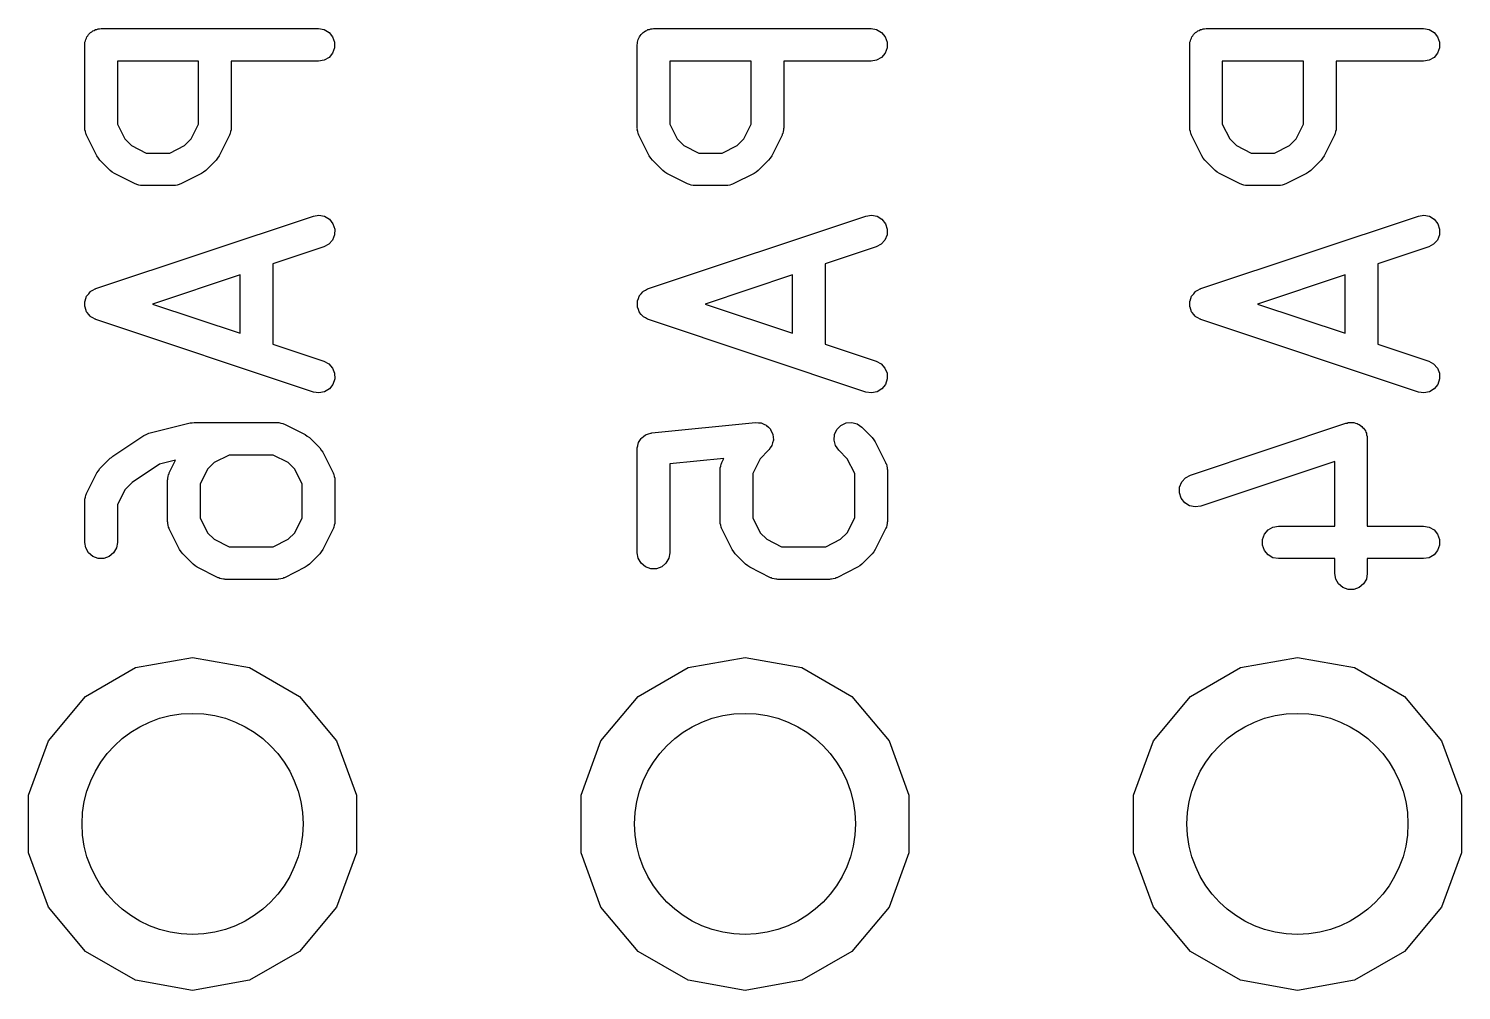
# Model space of a CAD drawing. Extents: x 25 to 326, y -201 to -21.
# Drawn here: x 52.59 to 59.17, y -49.02 to -44.6 of the extents above; entities that cross this region are included whole.
import ezdxf

# ---------------------------------------------------------------- set-up
doc = ezdxf.new("R2010")
doc.units = 0
doc.header["$MEASUREMENT"] = 0
doc.layers.add('BLACK', color=7, linetype='CONTINUOUS')

msp = doc.modelspace()

# ---------------------------------------------------------------- linework, layer by layer
at = {"layer": 'Black'}
for p, q in [((52.8478, -44.6581), (52.8489, -44.6517)), ((52.8489, -44.6517), (52.8522, -44.646)), ((52.8522, -44.646), (52.8544, -44.6398)), ((52.8544, -44.6398), (52.8586, -44.6348)), ((52.8586, -44.6348), (52.8619, -44.6291)), ((52.8619, -44.6291), (52.867, -44.6249)), ((52.867, -44.6249), (52.8712, -44.6199)), ((52.8712, -44.6199), (52.8769, -44.6166)), ((52.8769, -44.6166), (52.8819, -44.6124)), ((52.8819, -44.6124), (52.888, -44.6101)), ((52.888, -44.6101), (52.8937, -44.6069)), ((52.8937, -44.6069), (52.9002, -44.6057)), ((52.9002, -44.6057), (52.9064, -44.6035)), ((52.9064, -44.6035), (52.9129, -44.6035)), ((52.9129, -44.6035), (52.9194, -44.6023)), ((52.9194, -44.6023), (53.9194, -44.6023)), ((53.9194, -44.6023), (53.945, -44.6069)), ((53.945, -44.6069), (53.9676, -44.6199)), ((53.9676, -44.6199), (53.9843, -44.6398)), ((53.9843, -44.6398), (53.9932, -44.6643)), ((55.3878, -44.6581), (55.3889, -44.6517)), ((55.3889, -44.6517), (55.3922, -44.646)), ((55.3922, -44.646), (55.3944, -44.6398)), ((55.3944, -44.6398), (55.3986, -44.6348)), ((55.3986, -44.6348), (55.4019, -44.6291)), ((55.4019, -44.6291), (55.407, -44.6249)), ((55.407, -44.6249), (55.4112, -44.6199)), ((55.4112, -44.6199), (55.4169, -44.6166)), ((55.4169, -44.6166), (55.4219, -44.6124)), ((55.4219, -44.6124), (55.428, -44.6101)), ((55.428, -44.6101), (55.4337, -44.6069)), ((55.4337, -44.6069), (55.4402, -44.6057)), ((55.4402, -44.6057), (55.4464, -44.6035)), ((55.4464, -44.6035), (55.4529, -44.6035)), ((55.4529, -44.6035), (55.4594, -44.6023)), ((55.4594, -44.6023), (56.4594, -44.6023)), ((56.4594, -44.6023), (56.485, -44.6069)), ((56.485, -44.6069), (56.5076, -44.6199)), ((56.5076, -44.6199), (56.5243, -44.6398)), ((56.5243, -44.6398), (56.5332, -44.6643)), ((57.9278, -44.6581), (57.9289, -44.6517)), ((57.9289, -44.6517), (57.9322, -44.646)), ((57.9322, -44.646), (57.9344, -44.6398)), ((57.9344, -44.6398), (57.9386, -44.6348)), ((57.9386, -44.6348), (57.9419, -44.6291)), ((57.9419, -44.6291), (57.947, -44.6249)), ((57.947, -44.6249), (57.9512, -44.6199)), ((57.9512, -44.6199), (57.9569, -44.6166)), ((57.9569, -44.6166), (57.9619, -44.6124)), ((57.9619, -44.6124), (57.968, -44.6101)), ((57.968, -44.6101), (57.9737, -44.6069)), ((57.9737, -44.6069), (57.9802, -44.6057)), ((57.9802, -44.6057), (57.9864, -44.6035)), ((57.9864, -44.6035), (57.9929, -44.6035)), ((57.9929, -44.6035), (57.9994, -44.6023)), ((57.9994, -44.6023), (58.9994, -44.6023)), ((58.9994, -44.6023), (59.025, -44.6069)), ((59.025, -44.6069), (59.0476, -44.6199)), ((59.0476, -44.6199), (59.0643, -44.6398)), ((59.0643, -44.6398), (59.0732, -44.6643)), ((52.8444, -44.6773), (52.8455, -44.6709)), ((52.8444, -45.0583), (52.8444, -44.6773)), ((52.8455, -44.6643), (52.8478, -44.6581)), ((52.8455, -44.6709), (52.8455, -44.6643)), ((53.9843, -44.7148), (53.9676, -44.7348)), ((53.9932, -44.6904), (53.9843, -44.7148)), ((53.9932, -44.6643), (53.9932, -44.6904)), ((55.3844, -44.6773), (55.3855, -44.6709)), ((55.3844, -45.0583), (55.3844, -44.6773)), ((55.3855, -44.6643), (55.3878, -44.6581)), ((55.3855, -44.6709), (55.3855, -44.6643)), ((56.5243, -44.7148), (56.5076, -44.7348)), ((56.5332, -44.6904), (56.5243, -44.7148)), ((56.5332, -44.6643), (56.5332, -44.6904)), ((57.9244, -44.6773), (57.9255, -44.6709)), ((57.9244, -45.0583), (57.9244, -44.6773)), ((57.9255, -44.6643), (57.9278, -44.6581)), ((57.9255, -44.6709), (57.9255, -44.6643)), ((59.0643, -44.7148), (59.0476, -44.7348)), ((59.0732, -44.6904), (59.0643, -44.7148)), ((59.0732, -44.6643), (59.0732, -44.6904)), ((52.9944, -44.7523), (52.9944, -45.0406)), ((53.3682, -44.7523), (52.9944, -44.7523)), ((53.3682, -45.0406), (53.3682, -44.7523)), ((53.9194, -44.7523), (53.5182, -44.7523)), ((53.5182, -44.7523), (53.5182, -45.0583)), ((53.945, -44.7478), (53.9194, -44.7523)), ((53.9676, -44.7348), (53.945, -44.7478)), ((55.5344, -44.7523), (55.5344, -45.0406)), ((55.9082, -44.7523), (55.5344, -44.7523)), ((55.9082, -45.0406), (55.9082, -44.7523)), ((56.4594, -44.7523), (56.0582, -44.7523)), ((56.0582, -44.7523), (56.0582, -45.0583)), ((56.485, -44.7478), (56.4594, -44.7523)), ((56.5076, -44.7348), (56.485, -44.7478)), ((58.0744, -44.7523), (58.0744, -45.0406)), ((58.4482, -44.7523), (58.0744, -44.7523)), ((58.4482, -45.0406), (58.4482, -44.7523)), ((58.9994, -44.7523), (58.5982, -44.7523)), ((58.5982, -44.7523), (58.5982, -45.0583)), ((59.025, -44.7478), (58.9994, -44.7523)), ((59.0476, -44.7348), (59.025, -44.7478)), ((52.9944, -45.0406), (53.0286, -45.1091)), ((53.3339, -45.1091), (53.3682, -45.0406)), ((55.5344, -45.0406), (55.5686, -45.1091)), ((55.8739, -45.1091), (55.9082, -45.0406)), ((58.0744, -45.0406), (58.1086, -45.1091)), ((58.4139, -45.1091), (58.4482, -45.0406)), ((52.8451, -45.0625), (52.8444, -45.0583)), ((52.8449, -45.0669), (52.8451, -45.0625)), ((52.8474, -45.0753), (52.8449, -45.0669)), ((52.8489, -45.0839), (52.8474, -45.0753)), ((52.8511, -45.0877), (52.8489, -45.0839)), ((52.8523, -45.0918), (52.8511, -45.0877)), ((52.8999, -45.1871), (52.8523, -45.0918)), ((53.0286, -45.1091), (53.059, -45.1395)), ((53.3035, -45.1395), (53.3339, -45.1091)), ((53.5103, -45.0918), (53.4627, -45.1871)), ((53.5115, -45.0877), (53.5103, -45.0918)), ((53.5137, -45.0839), (53.5115, -45.0877)), ((53.5152, -45.0753), (53.5137, -45.0839)), ((53.5177, -45.0669), (53.5152, -45.0753)), ((53.5182, -45.0583), (53.5174, -45.0625)), ((53.5174, -45.0625), (53.5177, -45.0669)), ((55.3851, -45.0625), (55.3844, -45.0583)), ((55.3849, -45.0669), (55.3851, -45.0625)), ((55.3874, -45.0753), (55.3849, -45.0669)), ((55.3889, -45.0839), (55.3874, -45.0753)), ((55.3911, -45.0877), (55.3889, -45.0839)), ((55.3923, -45.0918), (55.3911, -45.0877)), ((55.4399, -45.1871), (55.3923, -45.0918)), ((55.5686, -45.1091), (55.599, -45.1395)), ((55.8435, -45.1395), (55.8739, -45.1091)), ((56.0503, -45.0918), (56.0027, -45.1871)), ((56.0515, -45.0877), (56.0503, -45.0918)), ((56.0537, -45.0839), (56.0515, -45.0877)), ((56.0552, -45.0753), (56.0537, -45.0839)), ((56.0577, -45.0669), (56.0552, -45.0753)), ((56.0582, -45.0583), (56.0574, -45.0625)), ((56.0574, -45.0625), (56.0577, -45.0669)), ((57.9251, -45.0625), (57.9244, -45.0583)), ((57.9249, -45.0669), (57.9251, -45.0625)), ((57.9274, -45.0753), (57.9249, -45.0669)), ((57.9289, -45.0839), (57.9274, -45.0753)), ((57.9311, -45.0877), (57.9289, -45.0839)), ((57.9323, -45.0918), (57.9311, -45.0877)), ((57.9799, -45.1871), (57.9323, -45.0918)), ((58.1086, -45.1091), (58.139, -45.1395)), ((58.3835, -45.1395), (58.4139, -45.1091)), ((58.5903, -45.0918), (58.5427, -45.1871)), ((58.5915, -45.0877), (58.5903, -45.0918)), ((58.5937, -45.0839), (58.5915, -45.0877)), ((58.5952, -45.0753), (58.5937, -45.0839)), ((58.5977, -45.0669), (58.5952, -45.0753)), ((58.5982, -45.0583), (58.5974, -45.0625)), ((58.5974, -45.0625), (58.5977, -45.0669)), ((53.059, -45.1395), (53.1276, -45.1738)), ((53.1276, -45.1738), (53.235, -45.1738)), ((53.235, -45.1738), (53.3035, -45.1395)), ((55.599, -45.1395), (55.6676, -45.1738)), ((55.6676, -45.1738), (55.775, -45.1738)), ((55.775, -45.1738), (55.8435, -45.1395)), ((58.139, -45.1395), (58.2076, -45.1738)), ((58.2076, -45.1738), (58.315, -45.1738)), ((58.315, -45.1738), (58.3835, -45.1395)), ((52.9071, -45.1967), (52.8999, -45.1871)), ((52.914, -45.2066), (52.9071, -45.1967)), ((52.9616, -45.2542), (52.914, -45.2066)), ((53.4486, -45.2066), (53.401, -45.2542)), ((53.4555, -45.1967), (53.4486, -45.2066)), ((53.4627, -45.1871), (53.4555, -45.1967)), ((55.4471, -45.1967), (55.4399, -45.1871)), ((55.454, -45.2066), (55.4471, -45.1967)), ((55.5016, -45.2542), (55.454, -45.2066)), ((55.9886, -45.2066), (55.941, -45.2542)), ((55.9955, -45.1967), (55.9886, -45.2066)), ((56.0027, -45.1871), (55.9955, -45.1967)), ((57.9871, -45.1967), (57.9799, -45.1871)), ((57.994, -45.2066), (57.9871, -45.1967)), ((58.0416, -45.2542), (57.994, -45.2066)), ((58.5286, -45.2066), (58.481, -45.2542)), ((58.5355, -45.1967), (58.5286, -45.2066)), ((58.5427, -45.1871), (58.5355, -45.1967)), ((52.9714, -45.2611), (52.9616, -45.2542)), ((52.9811, -45.2682), (52.9714, -45.2611)), ((53.0763, -45.3158), (52.9811, -45.2682)), ((53.0805, -45.3171), (53.0763, -45.3158)), ((53.2863, -45.3158), (53.2821, -45.3171)), ((53.3815, -45.2682), (53.2863, -45.3158)), ((53.3912, -45.2611), (53.3815, -45.2682)), ((53.401, -45.2542), (53.3912, -45.2611)), ((55.5114, -45.2611), (55.5016, -45.2542)), ((55.5211, -45.2682), (55.5114, -45.2611)), ((55.6163, -45.3158), (55.5211, -45.2682)), ((55.6205, -45.3171), (55.6163, -45.3158)), ((55.8263, -45.3158), (55.8221, -45.3171)), ((55.9215, -45.2682), (55.8263, -45.3158)), ((55.9312, -45.2611), (55.9215, -45.2682)), ((55.941, -45.2542), (55.9312, -45.2611)), ((58.0514, -45.2611), (58.0416, -45.2542)), ((58.0611, -45.2682), (58.0514, -45.2611)), ((58.1563, -45.3158), (58.0611, -45.2682)), ((58.1605, -45.3171), (58.1563, -45.3158)), ((58.3663, -45.3158), (58.3621, -45.3171)), ((58.4615, -45.2682), (58.3663, -45.3158)), ((58.4712, -45.2611), (58.4615, -45.2682)), ((58.481, -45.2542), (58.4712, -45.2611)), ((53.0842, -45.3192), (53.0805, -45.3171)), ((53.0929, -45.3208), (53.0842, -45.3192)), ((53.1013, -45.3233), (53.0929, -45.3208)), ((53.1056, -45.323), (53.1013, -45.3233)), ((53.1099, -45.3238), (53.1056, -45.323)), ((53.2527, -45.3238), (53.1099, -45.3238)), ((53.257, -45.323), (53.2527, -45.3238)), ((53.2613, -45.3233), (53.257, -45.323)), ((53.2697, -45.3208), (53.2613, -45.3233)), ((53.2784, -45.3192), (53.2697, -45.3208)), ((53.2821, -45.3171), (53.2784, -45.3192)), ((55.6242, -45.3192), (55.6205, -45.3171)), ((55.6329, -45.3208), (55.6242, -45.3192)), ((55.6413, -45.3233), (55.6329, -45.3208)), ((55.6456, -45.323), (55.6413, -45.3233)), ((55.6499, -45.3238), (55.6456, -45.323)), ((55.7927, -45.3238), (55.6499, -45.3238)), ((55.797, -45.323), (55.7927, -45.3238)), ((55.8013, -45.3233), (55.797, -45.323)), ((55.8097, -45.3208), (55.8013, -45.3233)), ((55.8184, -45.3192), (55.8097, -45.3208)), ((55.8221, -45.3171), (55.8184, -45.3192)), ((58.1642, -45.3192), (58.1605, -45.3171)), ((58.1729, -45.3208), (58.1642, -45.3192)), ((58.1813, -45.3233), (58.1729, -45.3208)), ((58.1856, -45.323), (58.1813, -45.3233)), ((58.1899, -45.3238), (58.1856, -45.323)), ((58.3327, -45.3238), (58.1899, -45.3238)), ((58.337, -45.323), (58.3327, -45.3238)), ((58.3413, -45.3233), (58.337, -45.323)), ((58.3497, -45.3208), (58.3413, -45.3233)), ((58.3584, -45.3192), (58.3497, -45.3208)), ((58.3621, -45.3171), (58.3584, -45.3192)), ((52.8957, -45.7967), (53.8957, -45.4633)), ((53.8957, -45.4633), (53.9214, -45.4595)), ((53.9214, -45.4595), (53.9469, -45.4647)), ((53.9469, -45.4647), (53.9691, -45.4784)), ((53.9691, -45.4784), (53.9853, -45.4988)), ((53.9853, -45.4988), (53.9936, -45.5235)), ((55.4357, -45.7967), (56.4357, -45.4633)), ((56.4357, -45.4633), (56.4614, -45.4595)), ((56.4614, -45.4595), (56.4869, -45.4647)), ((56.4869, -45.4647), (56.5091, -45.4784)), ((56.5091, -45.4784), (56.5253, -45.4988)), ((56.5253, -45.4988), (56.5336, -45.5235)), ((57.9757, -45.7967), (58.9757, -45.4633)), ((58.9757, -45.4633), (59.0014, -45.4595)), ((59.0014, -45.4595), (59.0269, -45.4647)), ((59.0269, -45.4647), (59.0491, -45.4784)), ((59.0491, -45.4784), (59.0653, -45.4988)), ((59.0653, -45.4988), (59.0736, -45.5235)), ((53.9833, -45.5737), (53.966, -45.5932)), ((53.9929, -45.5495), (53.9833, -45.5737)), ((53.9936, -45.5235), (53.9929, -45.5495)), ((56.5233, -45.5737), (56.506, -45.5932)), ((56.5329, -45.5495), (56.5233, -45.5737)), ((56.5336, -45.5235), (56.5329, -45.5495)), ((59.0633, -45.5737), (59.046, -45.5932)), ((59.0729, -45.5495), (59.0633, -45.5737)), ((59.0736, -45.5235), (59.0729, -45.5495)), ((53.9431, -45.6056), (53.7087, -45.6838)), ((53.966, -45.5932), (53.9431, -45.6056)), ((56.4831, -45.6056), (56.2487, -45.6838)), ((56.506, -45.5932), (56.4831, -45.6056)), ((59.0231, -45.6056), (58.7887, -45.6838)), ((59.046, -45.5932), (59.0231, -45.6056)), ((53.7087, -45.6838), (53.7087, -46.0518)), ((56.2487, -45.6838), (56.2487, -46.0518)), ((58.7887, -45.6838), (58.7887, -46.0518)), ((53.5587, -45.7338), (53.1566, -45.8678)), ((53.5587, -46.0018), (53.5587, -45.7338)), ((56.0987, -45.7338), (55.6966, -45.8678)), ((56.0987, -46.0018), (56.0987, -45.7338)), ((58.6387, -45.7338), (58.2366, -45.8678)), ((58.6387, -46.0018), (58.6387, -45.7338)), ((52.8459, -45.8528), (52.8499, -45.8425)), ((52.8499, -45.8425), (52.8534, -45.8321)), ((52.8534, -45.8321), (52.8547, -45.8305)), ((52.8547, -45.8305), (52.8555, -45.8285)), ((52.8555, -45.8285), (52.8628, -45.8203)), ((52.8628, -45.8203), (52.8696, -45.8117)), ((52.8696, -45.8117), (52.8714, -45.8106)), ((52.8714, -45.8106), (52.8728, -45.8091)), ((52.8728, -45.8091), (52.8824, -45.8038)), ((52.8824, -45.8038), (52.8918, -45.7981)), ((52.8918, -45.7981), (52.8938, -45.7976)), ((52.8938, -45.7976), (52.8957, -45.7967)), ((55.3859, -45.8528), (55.3899, -45.8425)), ((55.3899, -45.8425), (55.3934, -45.8321)), ((55.3934, -45.8321), (55.3947, -45.8305)), ((55.3947, -45.8305), (55.3955, -45.8285)), ((55.3955, -45.8285), (55.4028, -45.8203)), ((55.4028, -45.8203), (55.4096, -45.8117)), ((55.4096, -45.8117), (55.4114, -45.8106)), ((55.4114, -45.8106), (55.4128, -45.8091)), ((55.4128, -45.8091), (55.4224, -45.8038)), ((55.4224, -45.8038), (55.4318, -45.7981)), ((55.4318, -45.7981), (55.4338, -45.7976)), ((55.4338, -45.7976), (55.4357, -45.7967)), ((57.9259, -45.8528), (57.9299, -45.8425)), ((57.9299, -45.8425), (57.9334, -45.8321)), ((57.9334, -45.8321), (57.9347, -45.8305)), ((57.9347, -45.8305), (57.9355, -45.8285)), ((57.9355, -45.8285), (57.9428, -45.8203)), ((57.9428, -45.8203), (57.9496, -45.8117)), ((57.9496, -45.8117), (57.9514, -45.8106)), ((57.9514, -45.8106), (57.9528, -45.8091)), ((57.9528, -45.8091), (57.9624, -45.8038)), ((57.9624, -45.8038), (57.9718, -45.7981)), ((57.9718, -45.7981), (57.9738, -45.7976)), ((57.9738, -45.7976), (57.9757, -45.7967)), ((52.8452, -45.8568), (52.8458, -45.8548)), ((52.8455, -45.8678), (52.8452, -45.8568)), ((52.8452, -45.8788), (52.8455, -45.8678)), ((52.8458, -45.8808), (52.8452, -45.8788)), ((52.8458, -45.8548), (52.8459, -45.8528)), ((52.8459, -45.8828), (52.8458, -45.8808)), ((52.8499, -45.8931), (52.8459, -45.8828)), ((52.8534, -45.9035), (52.8499, -45.8931)), ((52.8547, -45.9051), (52.8534, -45.9035)), ((52.8555, -45.9071), (52.8547, -45.9051)), ((52.8628, -45.9153), (52.8555, -45.9071)), ((53.1566, -45.8678), (53.5587, -46.0018)), ((55.3852, -45.8568), (55.3858, -45.8548)), ((55.3855, -45.8678), (55.3852, -45.8568)), ((55.3852, -45.8788), (55.3855, -45.8678)), ((55.3858, -45.8808), (55.3852, -45.8788)), ((55.3858, -45.8548), (55.3859, -45.8528)), ((55.3859, -45.8828), (55.3858, -45.8808)), ((55.3899, -45.8931), (55.3859, -45.8828)), ((55.3934, -45.9035), (55.3899, -45.8931)), ((55.3947, -45.9051), (55.3934, -45.9035)), ((55.3955, -45.9071), (55.3947, -45.9051)), ((55.4028, -45.9153), (55.3955, -45.9071)), ((55.6966, -45.8678), (56.0987, -46.0018)), ((57.9252, -45.8568), (57.9258, -45.8548)), ((57.9255, -45.8678), (57.9252, -45.8568)), ((57.9252, -45.8788), (57.9255, -45.8678)), ((57.9258, -45.8808), (57.9252, -45.8788)), ((57.9258, -45.8548), (57.9259, -45.8528)), ((57.9259, -45.8828), (57.9258, -45.8808)), ((57.9299, -45.8931), (57.9259, -45.8828)), ((57.9334, -45.9035), (57.9299, -45.8931)), ((57.9347, -45.9051), (57.9334, -45.9035)), ((57.9355, -45.9071), (57.9347, -45.9051)), ((57.9428, -45.9153), (57.9355, -45.9071)), ((58.2366, -45.8678), (58.6387, -46.0018)), ((52.8696, -45.9239), (52.8628, -45.9153)), ((52.8714, -45.925), (52.8696, -45.9239)), ((52.8728, -45.9266), (52.8714, -45.925)), ((52.8824, -45.9318), (52.8728, -45.9266)), ((52.8918, -45.9376), (52.8824, -45.9318)), ((52.8938, -45.938), (52.8918, -45.9376)), ((52.8957, -45.939), (52.8938, -45.938)), ((53.8957, -46.2723), (52.8957, -45.939)), ((55.4096, -45.9239), (55.4028, -45.9153)), ((55.4114, -45.925), (55.4096, -45.9239)), ((55.4128, -45.9266), (55.4114, -45.925)), ((55.4224, -45.9318), (55.4128, -45.9266)), ((55.4318, -45.9376), (55.4224, -45.9318)), ((55.4338, -45.938), (55.4318, -45.9376)), ((55.4357, -45.939), (55.4338, -45.938)), ((56.4357, -46.2723), (55.4357, -45.939)), ((57.9496, -45.9239), (57.9428, -45.9153)), ((57.9514, -45.925), (57.9496, -45.9239)), ((57.9528, -45.9266), (57.9514, -45.925)), ((57.9624, -45.9318), (57.9528, -45.9266)), ((57.9718, -45.9376), (57.9624, -45.9318)), ((57.9738, -45.938), (57.9718, -45.9376)), ((57.9757, -45.939), (57.9738, -45.938)), ((58.9757, -46.2723), (57.9757, -45.939)), ((53.7087, -46.0518), (53.9431, -46.13)), ((56.2487, -46.0518), (56.4831, -46.13)), ((58.7887, -46.0518), (59.0231, -46.13)), ((53.9431, -46.13), (53.966, -46.1424)), ((53.966, -46.1424), (53.9833, -46.1619)), ((53.9833, -46.1619), (53.9929, -46.1861)), ((56.4831, -46.13), (56.506, -46.1424)), ((56.506, -46.1424), (56.5233, -46.1619)), ((56.5233, -46.1619), (56.5329, -46.1861)), ((59.0231, -46.13), (59.046, -46.1424)), ((59.046, -46.1424), (59.0633, -46.1619)), ((59.0633, -46.1619), (59.0729, -46.1861)), ((53.9853, -46.2369), (53.9691, -46.2573)), ((53.9936, -46.2121), (53.9853, -46.2369)), ((53.9929, -46.1861), (53.9936, -46.2121)), ((56.5253, -46.2369), (56.5091, -46.2573)), ((56.5336, -46.2121), (56.5253, -46.2369)), ((56.5329, -46.1861), (56.5336, -46.2121)), ((59.0653, -46.2369), (59.0491, -46.2573)), ((59.0736, -46.2121), (59.0653, -46.2369)), ((59.0729, -46.1861), (59.0736, -46.2121)), ((53.9214, -46.2761), (53.8957, -46.2723)), ((53.9469, -46.2709), (53.9214, -46.2761)), ((53.9691, -46.2573), (53.9469, -46.2709)), ((56.4614, -46.2761), (56.4357, -46.2723)), ((56.4869, -46.2709), (56.4614, -46.2761)), ((56.5091, -46.2573), (56.4869, -46.2709)), ((59.0014, -46.2761), (58.9757, -46.2723)), ((59.0269, -46.2709), (59.0014, -46.2761)), ((59.0491, -46.2573), (59.0269, -46.2709)), ((53.1393, -46.4617), (53.3298, -46.4141)), ((53.3298, -46.4141), (53.3389, -46.4134)), ((53.3389, -46.4134), (53.348, -46.4119)), ((53.348, -46.4119), (53.7289, -46.4119)), ((53.7289, -46.4119), (53.7332, -46.4126)), ((53.7332, -46.4126), (53.7375, -46.4123)), ((53.7375, -46.4123), (53.7459, -46.4149)), ((53.7459, -46.4149), (53.7546, -46.4164)), ((53.7546, -46.4164), (53.7583, -46.4185)), ((53.7583, -46.4185), (53.7624, -46.4198)), ((53.7624, -46.4198), (53.8577, -46.4674)), ((55.4519, -46.4598), (55.9281, -46.4122)), ((55.9281, -46.4122), (55.9286, -46.4123)), ((55.9286, -46.4123), (55.929, -46.4121)), ((55.929, -46.4121), (55.9415, -46.4132)), ((55.9415, -46.4132), (55.9541, -46.4142)), ((55.9541, -46.4142), (55.9545, -46.4144)), ((55.9545, -46.4144), (55.955, -46.4144)), ((55.955, -46.4144), (55.9664, -46.4197)), ((55.9664, -46.4197), (55.9778, -46.4249)), ((55.9778, -46.4249), (55.9782, -46.4252)), ((55.9782, -46.4252), (55.9786, -46.4254)), ((55.9786, -46.4254), (55.9875, -46.4343)), ((55.9875, -46.4343), (55.9965, -46.4431)), ((56.3027, -46.4438), (56.3211, -46.4254)), ((56.3211, -46.4254), (56.3447, -46.4144)), ((56.3447, -46.4144), (56.3707, -46.4121)), ((56.3707, -46.4121), (56.3958, -46.4189)), ((56.3958, -46.4189), (56.4172, -46.4338)), ((56.4172, -46.4338), (56.4648, -46.4814)), ((57.928, -46.6538), (58.6423, -46.4157)), ((58.6423, -46.4157), (58.6478, -46.4149)), ((58.6478, -46.4149), (58.653, -46.413)), ((58.653, -46.413), (58.6606, -46.413)), ((58.6606, -46.413), (58.6681, -46.4119)), ((58.6681, -46.4119), (58.6735, -46.413)), ((58.6735, -46.413), (58.6791, -46.413)), ((58.6791, -46.413), (58.6862, -46.4156)), ((58.6862, -46.4156), (58.6936, -46.4171)), ((58.6936, -46.4171), (58.6983, -46.42)), ((58.6983, -46.42), (58.7035, -46.4219)), ((58.7035, -46.4219), (58.7094, -46.4268)), ((58.7094, -46.4268), (58.7158, -46.4307)), ((58.7158, -46.4307), (58.7193, -46.4351)), ((58.7193, -46.4351), (58.7235, -46.4386)), ((52.973, -46.5673), (53.1159, -46.4721)), ((53.1159, -46.4721), (53.1276, -46.4669)), ((53.1276, -46.4669), (53.1393, -46.4617)), ((53.8577, -46.4674), (53.8673, -46.4746)), ((53.8673, -46.4746), (53.8772, -46.4814)), ((53.8772, -46.4814), (53.9248, -46.5291)), ((55.391, -46.5036), (55.3968, -46.4951)), ((55.3968, -46.4951), (55.4019, -46.4863)), ((55.4019, -46.4863), (55.4041, -46.4844)), ((55.4041, -46.4844), (55.4057, -46.4821)), ((55.4057, -46.4821), (55.414, -46.4761)), ((55.414, -46.4761), (55.4219, -46.4695)), ((55.4219, -46.4695), (55.4245, -46.4686)), ((55.4245, -46.4686), (55.4268, -46.4669)), ((55.4268, -46.4669), (55.4367, -46.4641)), ((55.4367, -46.4641), (55.4464, -46.4606)), ((55.4464, -46.4606), (55.4492, -46.4606)), ((55.4492, -46.4606), (55.4519, -46.4598)), ((55.9965, -46.4431), (55.9967, -46.4435)), ((55.9967, -46.4435), (55.997, -46.4438)), ((55.997, -46.4438), (56.0023, -46.4552)), ((56.0023, -46.4552), (56.0078, -46.4665)), ((56.0103, -46.4934), (56.007, -46.5055)), ((56.0078, -46.4665), (56.0078, -46.467)), ((56.0078, -46.467), (56.008, -46.4674)), ((56.008, -46.4674), (56.0091, -46.4799)), ((56.0091, -46.4799), (56.0104, -46.4925)), ((56.0104, -46.4925), (56.0102, -46.4929)), ((56.0102, -46.4929), (56.0103, -46.4934)), ((56.2894, -46.4934), (56.2917, -46.4674)), ((56.2962, -46.5186), (56.2894, -46.4934)), ((56.2917, -46.4674), (56.3027, -46.4438)), ((56.4648, -46.4814), (56.4717, -46.4913)), ((56.4717, -46.4913), (56.4788, -46.5009)), ((56.4788, -46.5009), (56.5265, -46.5962)), ((58.7235, -46.4386), (58.7273, -46.4452)), ((58.7273, -46.4452), (58.732, -46.4511)), ((58.732, -46.4511), (58.7338, -46.4564)), ((58.7338, -46.4564), (58.7365, -46.4612)), ((58.7365, -46.4612), (58.7378, -46.4687)), ((58.7378, -46.4687), (58.7402, -46.4759)), ((58.7402, -46.4759), (58.7401, -46.4814)), ((58.7401, -46.4814), (58.741, -46.4869)), ((58.741, -46.4869), (58.741, -46.888)), ((53.5085, -46.5619), (53.44, -46.5961)), ((53.7112, -46.5619), (53.5085, -46.5619)), ((53.7797, -46.5961), (53.7112, -46.5619)), ((53.9248, -46.5291), (53.9317, -46.5389)), ((53.9317, -46.5389), (53.9388, -46.5486)), ((53.9388, -46.5486), (53.9865, -46.6438)), ((55.3844, -46.5345), (55.3849, -46.5317)), ((55.3844, -47.0107), (55.3844, -46.5345)), ((55.3846, -46.5289), (55.3871, -46.5189)), ((55.3849, -46.5317), (55.3846, -46.5289)), ((55.3871, -46.5189), (55.3889, -46.5088)), ((55.3889, -46.5088), (55.3903, -46.5064)), ((55.3903, -46.5064), (55.391, -46.5036)), ((55.9886, -46.5399), (55.9496, -46.5789)), ((55.9889, -46.5395), (55.9886, -46.5399)), ((55.9893, -46.5392), (55.9889, -46.5395)), ((55.9963, -46.5288), (55.9893, -46.5392)), ((56.0035, -46.5186), (55.9963, -46.5288)), ((56.0037, -46.5181), (56.0035, -46.5186)), ((56.0039, -46.5177), (56.0037, -46.5181)), ((56.007, -46.5055), (56.0039, -46.5177)), ((56.3111, -46.5399), (56.2962, -46.5186)), ((56.3501, -46.5789), (56.3111, -46.5399)), ((52.9071, -46.6341), (52.914, -46.6243)), ((52.914, -46.6243), (52.9616, -46.5767)), ((52.9616, -46.5767), (52.9677, -46.5724)), ((52.9677, -46.5724), (52.973, -46.5673)), ((53.1883, -46.6041), (53.0624, -46.688)), ((53.2624, -46.5856), (53.1883, -46.6041)), ((53.2333, -46.6438), (53.2624, -46.5856)), ((53.4096, -46.6265), (53.3753, -46.695)), ((53.44, -46.5961), (53.4096, -46.6265)), ((53.8101, -46.6265), (53.7797, -46.5961)), ((53.8444, -46.695), (53.8101, -46.6265)), ((55.7826, -46.5775), (55.5344, -46.6024)), ((55.5344, -46.6024), (55.5344, -47.0107)), ((55.7653, -46.6297), (55.7661, -46.6255)), ((55.7653, -46.8678), (55.7653, -46.6297)), ((55.7658, -46.6211), (55.7683, -46.6127)), ((55.7661, -46.6255), (55.7658, -46.6211)), ((55.7683, -46.6127), (55.7699, -46.6041)), ((55.7699, -46.6041), (55.772, -46.6003)), ((55.772, -46.6003), (55.7733, -46.5962)), ((55.7733, -46.5962), (55.7826, -46.5775)), ((55.9496, -46.5789), (55.9153, -46.6474)), ((56.3844, -46.6474), (56.3501, -46.5789)), ((56.5265, -46.5962), (56.5277, -46.6003)), ((56.5277, -46.6003), (56.5299, -46.6041)), ((56.5299, -46.6041), (56.5314, -46.6127)), ((56.5314, -46.6127), (56.5339, -46.6211)), ((56.5339, -46.6211), (56.5336, -46.6255)), ((56.5336, -46.6255), (56.5344, -46.6297)), ((56.5344, -46.6297), (56.5344, -46.8678)), ((58.591, -46.5909), (57.9755, -46.7961)), ((58.591, -46.888), (58.591, -46.5909)), ((52.8523, -46.739), (52.8999, -46.6438)), ((52.8999, -46.6438), (52.9071, -46.6341)), ((53.0624, -46.688), (53.0286, -46.7218)), ((53.2253, -46.6773), (53.2261, -46.6731)), ((53.2253, -46.8678), (53.2253, -46.6773)), ((53.2258, -46.6688), (53.2283, -46.6603)), ((53.2261, -46.6731), (53.2258, -46.6688)), ((53.2283, -46.6603), (53.2299, -46.6517)), ((53.2299, -46.6517), (53.232, -46.6479)), ((53.232, -46.6479), (53.2333, -46.6438)), ((53.3753, -46.695), (53.3753, -46.8501)), ((53.8444, -46.8501), (53.8444, -46.695)), ((53.9865, -46.6438), (53.9877, -46.6479)), ((53.9877, -46.6479), (53.9899, -46.6517)), ((53.9899, -46.6517), (53.9914, -46.6603)), ((53.9914, -46.6603), (53.9939, -46.6688)), ((53.9939, -46.6688), (53.9936, -46.6731)), ((53.9936, -46.6731), (53.9944, -46.6773)), ((53.9944, -46.6773), (53.9944, -46.8678)), ((55.9153, -46.6474), (55.9153, -46.8501)), ((56.3844, -46.8501), (56.3844, -46.6474)), ((57.8783, -46.7099), (57.8879, -46.6857)), ((57.8879, -46.6857), (57.9051, -46.6662)), ((57.9051, -46.6662), (57.928, -46.6538)), ((52.8449, -46.764), (52.8474, -46.7556)), ((52.8451, -46.7683), (52.8449, -46.764)), ((52.8474, -46.7556), (52.8489, -46.7469)), ((52.8489, -46.7469), (52.8511, -46.7432)), ((52.8511, -46.7432), (52.8523, -46.739)), ((53.0286, -46.7218), (52.9944, -46.7903)), ((57.8776, -46.736), (57.8783, -46.7099)), ((57.8858, -46.7607), (57.8776, -46.736)), ((57.902, -46.7811), (57.8858, -46.7607)), ((52.8444, -46.7726), (52.8451, -46.7683)), ((52.8444, -46.963), (52.8444, -46.7726)), ((52.9944, -46.7903), (52.9944, -46.963)), ((57.9242, -46.7947), (57.902, -46.7811)), ((57.9497, -46.7999), (57.9242, -46.7947)), ((57.9755, -46.7961), (57.9497, -46.7999)), ((53.2261, -46.8721), (53.2253, -46.8678)), ((53.2258, -46.8764), (53.2261, -46.8721)), ((53.2283, -46.8848), (53.2258, -46.8764)), ((53.2299, -46.8935), (53.2283, -46.8848)), ((53.232, -46.8972), (53.2299, -46.8935)), ((53.3753, -46.8501), (53.4096, -46.9186)), ((53.8101, -46.9186), (53.8444, -46.8501)), ((53.9899, -46.8935), (53.9877, -46.8972)), ((53.9914, -46.8848), (53.9899, -46.8935)), ((53.9939, -46.8764), (53.9914, -46.8848)), ((53.9944, -46.8678), (53.9936, -46.8721)), ((53.9936, -46.8721), (53.9939, -46.8764)), ((55.7661, -46.8721), (55.7653, -46.8678)), ((55.7658, -46.8764), (55.7661, -46.8721)), ((55.7683, -46.8848), (55.7658, -46.8764)), ((55.7699, -46.8935), (55.7683, -46.8848)), ((55.772, -46.8972), (55.7699, -46.8935)), ((55.9153, -46.8501), (55.9496, -46.9186)), ((56.3501, -46.9186), (56.3844, -46.8501)), ((56.5299, -46.8935), (56.5277, -46.8972)), ((56.5314, -46.8848), (56.5299, -46.8935)), ((56.5339, -46.8764), (56.5314, -46.8848)), ((56.5344, -46.8678), (56.5336, -46.8721)), ((56.5336, -46.8721), (56.5339, -46.8764)), ((58.2845, -46.9056), (58.3071, -46.8926)), ((58.3071, -46.8926), (58.3327, -46.888)), ((58.3327, -46.888), (58.591, -46.888)), ((58.741, -46.888), (58.9994, -46.888)), ((58.9994, -46.888), (59.025, -46.8926)), ((59.025, -46.8926), (59.0476, -46.9056)), ((53.2333, -46.9014), (53.232, -46.8972)), ((53.2809, -46.9966), (53.2333, -46.9014)), ((53.4096, -46.9186), (53.44, -46.949)), ((53.44, -46.949), (53.5085, -46.9833)), ((53.7112, -46.9833), (53.7797, -46.949)), ((53.7797, -46.949), (53.8101, -46.9186)), ((53.9865, -46.9014), (53.9388, -46.9966)), ((53.9877, -46.8972), (53.9865, -46.9014)), ((55.7733, -46.9014), (55.772, -46.8972)), ((55.8209, -46.9966), (55.7733, -46.9014)), ((55.9496, -46.9186), (55.98, -46.949)), ((55.98, -46.949), (56.0485, -46.9833)), ((56.2512, -46.9833), (56.3197, -46.949)), ((56.3197, -46.949), (56.3501, -46.9186)), ((56.5265, -46.9014), (56.4788, -46.9966)), ((56.5277, -46.8972), (56.5265, -46.9014)), ((58.2589, -46.95), (58.2678, -46.9255)), ((58.2589, -46.9761), (58.2589, -46.95)), ((58.2678, -46.9255), (58.2845, -46.9056)), ((59.0476, -46.9056), (59.0643, -46.9255)), ((59.0643, -46.9255), (59.0732, -46.95)), ((59.0732, -46.95), (59.0732, -46.9761)), ((52.8489, -46.9887), (52.8444, -46.963)), ((52.8619, -47.0113), (52.8489, -46.9887)), ((52.8819, -47.028), (52.8619, -47.0113)), ((52.9064, -47.0369), (52.8819, -47.028)), ((52.9569, -47.028), (52.9324, -47.0369)), ((52.9768, -47.0113), (52.9569, -47.028)), ((52.9899, -46.9887), (52.9768, -47.0113)), ((52.9944, -46.963), (52.9899, -46.9887)), ((53.288, -47.0062), (53.2809, -46.9966)), ((53.2949, -47.0161), (53.288, -47.0062)), ((53.3425, -47.0637), (53.2949, -47.0161)), ((53.5085, -46.9833), (53.7112, -46.9833)), ((53.9248, -47.0161), (53.8772, -47.0637)), ((53.9317, -47.0062), (53.9248, -47.0161)), ((53.9388, -46.9966), (53.9317, -47.0062)), ((55.3889, -47.0363), (55.3844, -47.0107)), ((55.5344, -47.0107), (55.5299, -47.0363)), ((55.828, -47.0062), (55.8209, -46.9966)), ((55.8349, -47.0161), (55.828, -47.0062)), ((55.8825, -47.0637), (55.8349, -47.0161)), ((56.0485, -46.9833), (56.2512, -46.9833)), ((56.4648, -47.0161), (56.4172, -47.0637)), ((56.4717, -47.0062), (56.4648, -47.0161)), ((56.4788, -46.9966), (56.4717, -47.0062)), ((58.2678, -47.0005), (58.2589, -46.9761)), ((58.2845, -47.0205), (58.2678, -47.0005)), ((58.3071, -47.0335), (58.2845, -47.0205)), ((59.0476, -47.0205), (59.025, -47.0335)), ((59.0643, -47.0005), (59.0476, -47.0205)), ((59.0732, -46.9761), (59.0643, -47.0005)), ((52.9324, -47.0369), (52.9064, -47.0369)), ((53.3524, -47.0706), (53.3425, -47.0637)), ((53.362, -47.0777), (53.3524, -47.0706)), ((53.4573, -47.1254), (53.362, -47.0777)), ((53.8577, -47.0777), (53.7624, -47.1254)), ((53.8673, -47.0706), (53.8577, -47.0777)), ((53.8772, -47.0637), (53.8673, -47.0706)), ((55.4019, -47.0589), (55.3889, -47.0363)), ((55.4219, -47.0756), (55.4019, -47.0589)), ((55.4464, -47.0845), (55.4219, -47.0756)), ((55.4724, -47.0845), (55.4464, -47.0845)), ((55.4969, -47.0756), (55.4724, -47.0845)), ((55.5168, -47.0589), (55.4969, -47.0756)), ((55.5299, -47.0363), (55.5168, -47.0589)), ((55.8924, -47.0706), (55.8825, -47.0637)), ((55.902, -47.0777), (55.8924, -47.0706)), ((55.9973, -47.1254), (55.902, -47.0777)), ((56.3977, -47.0777), (56.3024, -47.1254)), ((56.4073, -47.0706), (56.3977, -47.0777)), ((56.4172, -47.0637), (56.4073, -47.0706)), ((58.3327, -47.038), (58.3071, -47.0335)), ((58.591, -47.038), (58.3327, -47.038)), ((58.591, -47.1059), (58.591, -47.038)), ((58.9994, -47.038), (58.741, -47.038)), ((58.741, -47.038), (58.741, -47.1059)), ((59.025, -47.0335), (58.9994, -47.038)), ((53.4614, -47.1266), (53.4573, -47.1254)), ((53.4652, -47.1288), (53.4614, -47.1266)), ((53.4738, -47.1303), (53.4652, -47.1288)), ((53.4822, -47.1328), (53.4738, -47.1303)), ((53.4866, -47.1325), (53.4822, -47.1328)), ((53.4908, -47.1333), (53.4866, -47.1325)), ((53.7289, -47.1333), (53.4908, -47.1333)), ((53.7332, -47.1325), (53.7289, -47.1333)), ((53.7375, -47.1328), (53.7332, -47.1325)), ((53.7459, -47.1303), (53.7375, -47.1328)), ((53.7546, -47.1288), (53.7459, -47.1303)), ((53.7583, -47.1266), (53.7546, -47.1288)), ((53.7624, -47.1254), (53.7583, -47.1266)), ((56.0014, -47.1266), (55.9973, -47.1254)), ((56.0052, -47.1288), (56.0014, -47.1266)), ((56.0138, -47.1303), (56.0052, -47.1288)), ((56.0222, -47.1328), (56.0138, -47.1303)), ((56.0266, -47.1325), (56.0222, -47.1328)), ((56.0308, -47.1333), (56.0266, -47.1325)), ((56.2689, -47.1333), (56.0308, -47.1333)), ((56.2732, -47.1325), (56.2689, -47.1333)), ((56.2775, -47.1328), (56.2732, -47.1325)), ((56.2859, -47.1303), (56.2775, -47.1328)), ((56.2946, -47.1288), (56.2859, -47.1303)), ((56.2983, -47.1266), (56.2946, -47.1288)), ((56.3024, -47.1254), (56.2983, -47.1266)), ((58.5956, -47.1316), (58.591, -47.1059)), ((58.6086, -47.1541), (58.5956, -47.1316)), ((58.6285, -47.1709), (58.6086, -47.1541)), ((58.7235, -47.1541), (58.7035, -47.1709)), ((58.7365, -47.1316), (58.7235, -47.1541)), ((58.741, -47.1059), (58.7365, -47.1316)), ((58.653, -47.1798), (58.6285, -47.1709)), ((58.6791, -47.1798), (58.653, -47.1798)), ((58.7035, -47.1709), (58.6791, -47.1798)), ((52.8483, -47.671), (53.0784, -47.5382)), ((53.0784, -47.5382), (53.34, -47.4921)), ((53.34, -47.4921), (53.6016, -47.5382)), ((53.6016, -47.5382), (53.8317, -47.671)), ((55.3883, -47.671), (55.6184, -47.5382)), ((55.6184, -47.5382), (55.88, -47.4921)), ((55.88, -47.4921), (56.1416, -47.5382)), ((56.1416, -47.5382), (56.3717, -47.671)), ((57.9283, -47.671), (58.1584, -47.5382)), ((58.1584, -47.5382), (58.42, -47.4921)), ((58.42, -47.4921), (58.6816, -47.5382)), ((58.6816, -47.5382), (58.9117, -47.671)), ((52.6776, -47.8745), (52.8483, -47.671)), ((53.8317, -47.671), (54.0024, -47.8745)), ((55.2176, -47.8745), (55.3883, -47.671)), ((56.3717, -47.671), (56.5424, -47.8745)), ((57.7576, -47.8745), (57.9283, -47.671)), ((58.9117, -47.671), (59.0824, -47.8745)), ((52.5867, -48.1242), (52.6776, -47.8745)), ((54.0024, -47.8745), (54.0933, -48.1242)), ((55.1267, -48.1242), (55.2176, -47.8745)), ((56.5424, -47.8745), (56.6333, -48.1242)), ((57.6667, -48.1242), (57.7576, -47.8745)), ((59.0824, -47.8745), (59.1733, -48.1242)), ((52.5867, -48.3898), (52.5867, -48.1242)), ((54.0933, -48.1242), (54.0933, -48.3898)), ((55.1267, -48.3898), (55.1267, -48.1242)), ((56.6333, -48.1242), (56.6333, -48.3898)), ((57.6667, -48.3898), (57.6667, -48.1242)), ((59.1733, -48.1242), (59.1733, -48.3898)), ((52.6776, -48.6395), (52.5867, -48.3898)), ((54.0933, -48.3898), (54.0024, -48.6395)), ((55.2176, -48.6395), (55.1267, -48.3898)), ((56.6333, -48.3898), (56.5424, -48.6395)), ((57.7576, -48.6395), (57.6667, -48.3898)), ((59.1733, -48.3898), (59.0824, -48.6395)), ((52.8483, -48.843), (52.6776, -48.6395)), ((54.0024, -48.6395), (53.8317, -48.843)), ((55.3883, -48.843), (55.2176, -48.6395)), ((56.5424, -48.6395), (56.3717, -48.843)), ((57.9283, -48.843), (57.7576, -48.6395)), ((59.0824, -48.6395), (58.9117, -48.843)), ((53.0784, -48.9758), (52.8483, -48.843)), ((53.8317, -48.843), (53.6016, -48.9758)), ((55.6184, -48.9758), (55.3883, -48.843)), ((56.3717, -48.843), (56.1416, -48.9758)), ((58.1584, -48.9758), (57.9283, -48.843)), ((58.9117, -48.843), (58.6816, -48.9758)), ((53.34, -49.0219), (53.0784, -48.9758)), ((53.6016, -48.9758), (53.34, -49.0219)), ((55.88, -49.0219), (55.6184, -48.9758)), ((56.1416, -48.9758), (55.88, -49.0219)), ((58.42, -49.0219), (58.1584, -48.9758)), ((58.6816, -48.9758), (58.42, -49.0219))]:
    msp.add_line(p, q, dxfattribs=at)
for centre in [(53.34, -48.257), (55.88, -48.257), (58.42, -48.257)]:
    msp.add_circle(centre, 0.508, dxfattribs=at)

doc.saveas('drawing.dxf')
